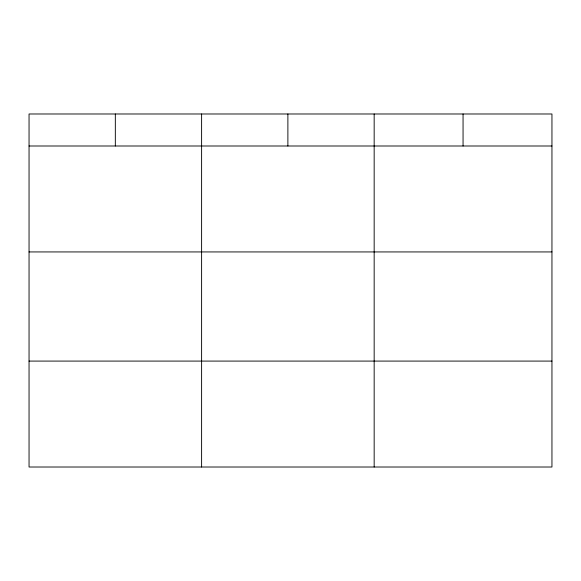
<?xml version="1.0" encoding="UTF-8"?>
<svg xmlns="http://www.w3.org/2000/svg" width="581" height="581" viewBox="0 0 581 581"><rect width="100%" height="100%" fill="white"/><g stroke="black" fill="none" stroke-linecap="round" stroke-linejoin="round"><path stroke-width="0.87" d="M551.95 251.936L551.95 113.985L29.05 113.985L29.05 467.015L551.95 467.015L551.95 251.936L29.05 251.936M29.05 145.998L551.95 145.998M29.05 361.084L551.95 361.084M463.057 113.985L463.057 145.998M374.164 113.985L374.164 467.015M287.885 113.985L287.885 145.998M201.607 113.985L201.607 467.015M115.329 113.985L115.329 145.998"/></g></svg>
